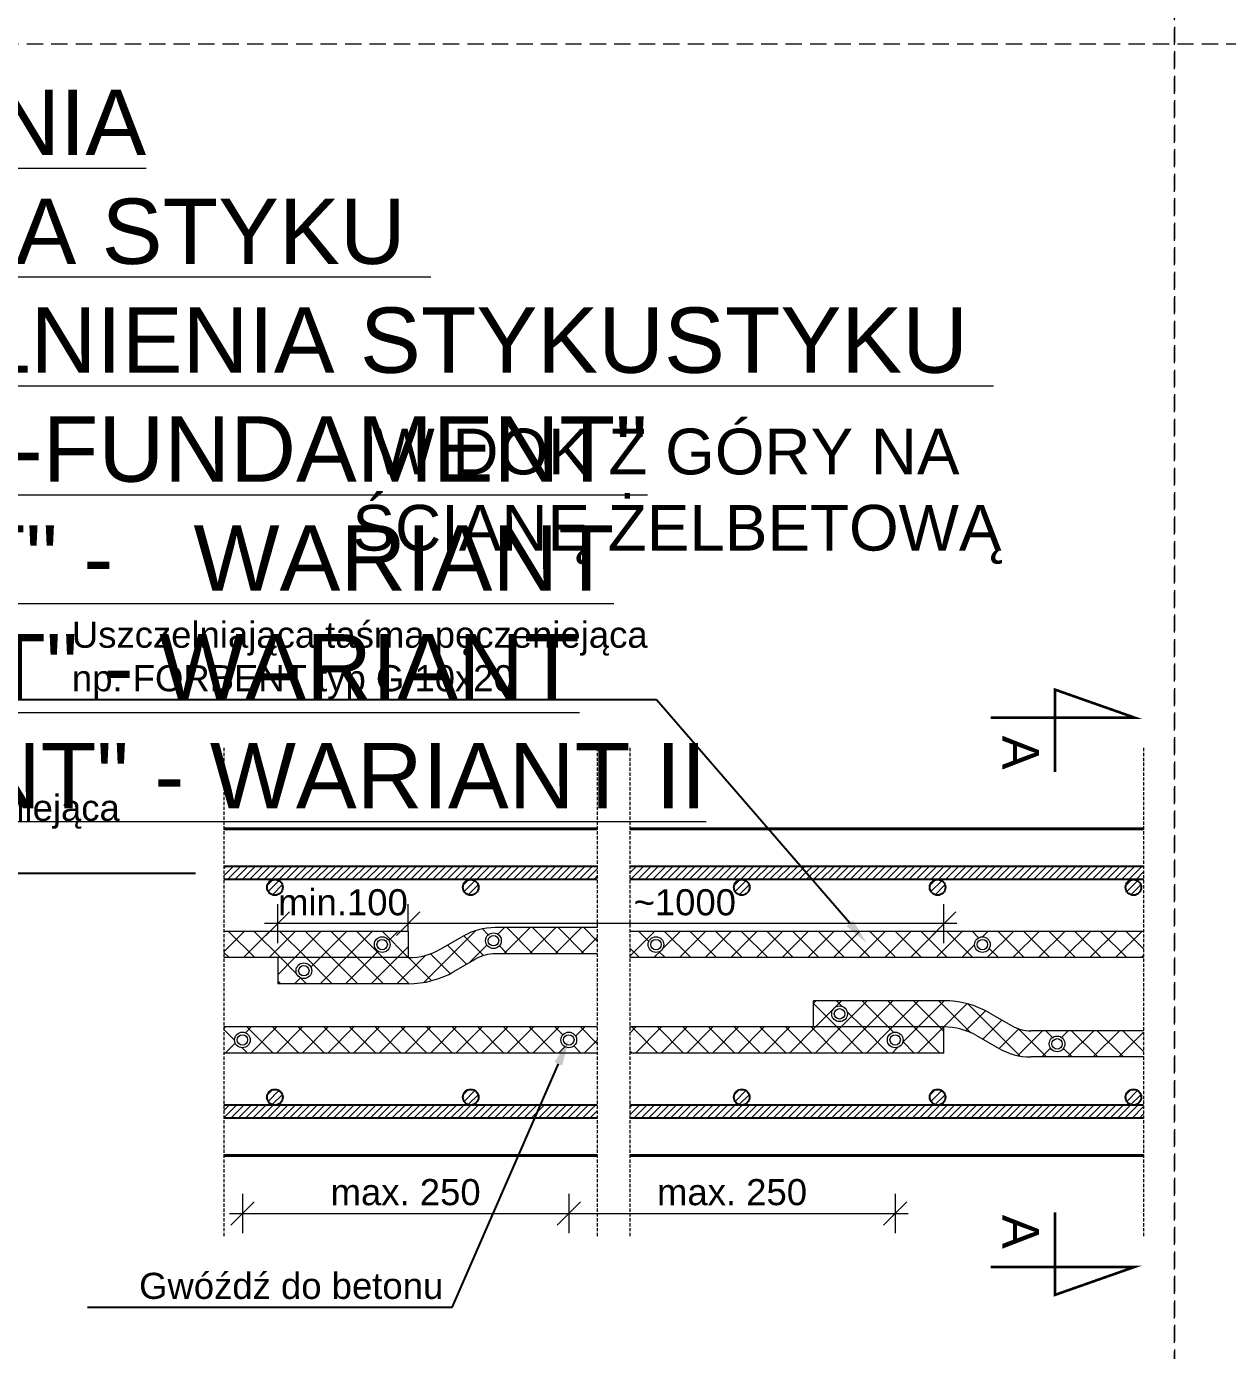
# Model space of a CAD drawing. Header units: millimetres. Extents: x 647 to 146539, y -131215 to 59.
# Drawn here: x 108188 to 109108, y -8195 to -7181 of the extents above; entities that cross this region are included whole.
import ezdxf
from ezdxf import colors
from ezdxf.entities.mleader import LeaderData, LeaderLine
from ezdxf.enums import TextEntityAlignment as Align
from ezdxf.math import Vec2, Vec3

# ---------------------------------------------------------------- set-up
doc = ezdxf.new("R2010")
doc.units = ezdxf.units.MM
doc.linetypes.add('DASHED', pattern=[0.75, 0.5, -0.25])
doc.layers.get('Defpoints').update_dxf_attribs({"color": 2, "lineweight": 50})
for name, color, linetype, lineweight in [('G-Bloki', 221, 'Continuous', 5), ('G-Cienka', 4, 'Continuous', 9), ('G-Elementy konstrukcyjne', 1, 'Continuous', 40), ('G-Kreskowanie', 9, 'Continuous', 5), ('G-Obrys', 3, 'Continuous', 20), ('G-Opisy', 2, 'Continuous', 18), ('G-Przerywana', 8, 'DASHED', 15), ('G-Wymiary', 4, 'Continuous', 9)]:
    doc.layers.add(name, color=color, linetype=linetype, lineweight=lineweight)
doc.layers.add('G-Prety', color=1, linetype='Continuous')
doc.styles.add('Arial-GG', font='arial.ttf')
doc.dimstyles.new('W-1 do 10-GG mm', dxfattribs={"dimscale": 10, "dimtxt": 2, "dimasz": 1.8, "dimexe": 1.5, "dimexo": 0, "dimgap": 0.6, "dimtad": 1, "dimdec": 1, "dimrnd": 1, "dimtxsty": 'Arial-GG', "dimblk": 'OBLIQUE', "dimcen": 0, "dimdle": 1, "dimclrd": 4, "dimclre": 4, "dimclrt": 7, "dimadec": 1, "dimazin": 0, "dimtfac": 1, "dimtdec": 1, "dimtix": 1, "dimtmove": 0, "dimatfit": 2, "dimfxl": 1.5, "dimfxlon": 1, "dimlwd": -1, "dimlwe": -1, "dimarcsym": 0})
doc.dimstyles.new('W-1 do10-2-GG mm', dxfattribs={"dimscale": 10, "dimtxt": 2, "dimasz": 1.8, "dimexe": 1.5, "dimexo": 0, "dimgap": 0.6, "dimtad": 1, "dimdec": 1, "dimlfac": 0.2, "dimrnd": 1, "dimtxsty": 'Arial-GG', "dimblk": 'OBLIQUE', "dimcen": 0, "dimdle": 1, "dimclrd": 4, "dimclre": 4, "dimclrt": 7, "dimadec": 1, "dimazin": 0, "dimtfac": 1, "dimtdec": 1, "dimtix": 1, "dimtmove": 0, "dimatfit": 2, "dimfxl": 1.5, "dimfxlon": 1, "dimlwd": -1, "dimlwe": -1, "dimarcsym": 0})
pattern_1 = [(45, (98507.294, -12024.924), (-9.822155, 9.822155), []), (135, (98507.294, -12024.924), (-9.822155, -9.822155), [])]
pattern_2 = [(45, (108672.457, -4001.7763), (-2.80633, 2.80633), [])]

# ---------------------------------------------------------------- blocks, each defined once
blk = doc.blocks.new('*U827')
at = {"const_width": 20, "elevation": 20}
blk.add_lwpolyline([(0, -1101), (0, 0), (214, -609), (-417, -609)], dxfattribs=at)
at = {"style": 'Arial-GG'}
blk.add_attdef('OZNACZENIE_PRZEKROJU', text='', height=280, dxfattribs=at).set_placement((-269, -873), align=Align.MIDDLE_CENTER)
blk = doc.blocks.new('_Oblique')
at = {"color": 0, "linetype": 'ByBlock', "lineweight": -2}
blk.add_line((-0.5, -0.5), (0.5, 0.5), dxfattribs=at)
blk = doc.blocks.new('*D999')
at = {"layer": 'Defpoints', "color": 0, "ltscale": 2, "transparency": 16777216}
for p in [(108480.8, -7868), (108480.8, -7874.1), (108891.1, -7967.1)]:
    blk.add_point(p, dxfattribs=at)
at = {"layer": 'G-Wymiary', "color": 4, "ltscale": 2, "transparency": 16777216}
for p, q in [((108480.8, -7874.1), (108480.8, -7853)), ((108891.1, -7883), (108891.1, -7853)), ((108901.1, -7868), (108470.8, -7868))]:
    blk.add_line(p, q, dxfattribs=at)
at = {"layer": 'G-Wymiary', "color": 4, "ltscale": 2, "transparency": 16777216, "xscale": 18, "yscale": 18, "zscale": 18, "rotation": 180}
blk.add_blockref('_Oblique', (108480.8, -7868), dxfattribs=at)
at = {"layer": 'G-Wymiary', "color": 4, "ltscale": 2, "transparency": 16777216, "xscale": 18, "yscale": 18, "zscale": 18}
blk.add_blockref('_Oblique', (108891.1, -7868), dxfattribs=at)
at = {"layer": 'G-Wymiary', "color": 7, "ltscale": 2, "transparency": 16777216, "insert": (108692.6, -7851.8), "char_height": 20, "attachment_point": 5, "style": 'Arial-GG'}
blk.add_mtext('~1000', dxfattribs=at)
blk = doc.blocks.new('*D968')
at = {"layer": 'Defpoints', "color": 0, "ltscale": 0.8, "transparency": 16777216}
for p in [(108353.8, -7957.1), (108603.8, -7957.1), (108603.8, -8089.9)]:
    blk.add_point(p, dxfattribs=at)
at = {"layer": 'G-Wymiary', "color": 4, "ltscale": 0.8, "transparency": 16777216}
for p, q in [((108353.8, -8074.9), (108353.8, -8104.9)), ((108603.8, -8074.9), (108603.8, -8104.9)), ((108343.8, -8089.9), (108613.8, -8089.9))]:
    blk.add_line(p, q, dxfattribs=at)
at = {"layer": 'G-Wymiary', "color": 4, "ltscale": 0.8, "transparency": 16777216, "xscale": 18, "yscale": 18, "zscale": 18, "rotation": 180}
blk.add_blockref('_Oblique', (108353.8, -8089.9), dxfattribs=at)
at = {"layer": 'G-Wymiary', "color": 4, "ltscale": 0.8, "transparency": 16777216, "xscale": 18, "yscale": 18, "zscale": 18}
blk.add_blockref('_Oblique', (108603.8, -8089.9), dxfattribs=at)
at = {"layer": 'G-Wymiary', "color": 7, "ltscale": 0.8, "transparency": 16777216, "insert": (108478.8, -8073.7), "char_height": 20, "attachment_point": 5, "style": 'Arial-GG'}
blk.add_mtext('max. 250', dxfattribs=at)
blk = doc.blocks.new('*D1006')
at = {"layer": 'Defpoints', "color": 0, "ltscale": 0.8, "transparency": 16777216}
for p in [(108380.8, -7868), (108480.8, -7874.1), (108380.8, -7894.1)]:
    blk.add_point(p, dxfattribs=at)
at = {"layer": 'G-Wymiary', "color": 4, "ltscale": 0.8, "transparency": 16777216}
for p, q in [((108380.8, -7883), (108380.8, -7853)), ((108480.8, -7874.1), (108480.8, -7853)), ((108490.8, -7868), (108370.8, -7868))]:
    blk.add_line(p, q, dxfattribs=at)
at = {"layer": 'G-Wymiary', "color": 4, "ltscale": 0.8, "transparency": 16777216, "xscale": 18, "yscale": 18, "zscale": 18, "rotation": 180}
blk.add_blockref('_Oblique', (108380.8, -7868), dxfattribs=at)
at = {"layer": 'G-Wymiary', "color": 4, "ltscale": 0.8, "transparency": 16777216, "xscale": 18, "yscale": 18, "zscale": 18}
blk.add_blockref('_Oblique', (108480.8, -7868), dxfattribs=at)
at = {"layer": 'G-Wymiary', "color": 7, "ltscale": 0.8, "transparency": 16777216, "insert": (108430.8, -7851.8), "char_height": 20, "attachment_point": 5, "style": 'Arial-GG'}
blk.add_mtext('min.100', dxfattribs=at)
blk = doc.blocks.new('*D976')
at = {"layer": 'Defpoints', "color": 0, "ltscale": 2, "transparency": 16777216}
for p in [(108603.8, -7957.1), (108853.8, -7957.1), (108853.8, -8089.9)]:
    blk.add_point(p, dxfattribs=at)
at = {"layer": 'G-Cienka', "color": 4, "ltscale": 2, "transparency": 16777216}
for p, q in [((108603.8, -8074.9), (108603.8, -8104.9)), ((108853.8, -8074.9), (108853.8, -8104.9)), ((108593.8, -8089.9), (108863.8, -8089.9))]:
    blk.add_line(p, q, dxfattribs=at)
at = {"layer": 'G-Cienka', "color": 4, "ltscale": 2, "transparency": 16777216, "xscale": 18, "yscale": 18, "zscale": 18, "rotation": 180}
blk.add_blockref('_Oblique', (108603.8, -8089.9), dxfattribs=at)
at = {"layer": 'G-Cienka', "color": 4, "ltscale": 2, "transparency": 16777216, "xscale": 18, "yscale": 18, "zscale": 18}
blk.add_blockref('_Oblique', (108853.8, -8089.9), dxfattribs=at)
at = {"layer": 'G-Cienka', "color": 7, "ltscale": 2, "transparency": 16777216, "insert": (108728.8, -8073.7), "char_height": 20, "attachment_point": 5, "style": 'Arial-GG'}
blk.add_mtext('max. 250', dxfattribs=at)

msp = doc.modelspace()

# ---------------------------------------------------------------- hatches: boundary and pattern name
at = {"layer": 'G-Kreskowanie', "linetype": 'ByBlock', "ltscale": 2}
h = msp.add_hatch(dxfattribs=at)
h.set_pattern_fill('ANSI31', color=256, scale=1.25, angle=360)
h.set_pattern_definition(pattern_2)
h.paths.add_polyline_path([(108339.55, -8016.88), (108339.55, -8006.88), (108378.44, -8006.88, 0.0147051), (108378.79, -8006.88), (108528.44, -8006.88, 0.0147051), (108528.79, -8006.88), (108625.55, -8006.88), (108625.55, -8016.88)])
h.paths.add_polyline_path([(108339.55, -7834.26), (108339.55, -7824.26), (108625.55, -7824.26), (108625.55, -7834.26)])
h.paths.add_polyline_path([(108377.62, -7836.51), (108377.62, -7867.14), (108484.05, -7867.14), (108484.05, -7836.51)], flags=24)
h = msp.add_hatch(dxfattribs=at)
h.set_pattern_fill('ANSI31', color=256, scale=1.25, angle=360)
h.set_pattern_definition(pattern_2)
h.paths.add_polyline_path([(108650.55, -7834.26), (109044.05, -7834.26), (109044.05, -7824.26), (108650.55, -7824.26)])
h = msp.add_hatch(dxfattribs=at)
h.set_pattern_fill('ANSI31', color=256, scale=1.25, angle=360)
h.set_pattern_definition([(45, (108014.8394, -3841.1498), (-2.80633, 2.80633), [])])
h.paths.add_polyline_path([(108378.44, -7846.25, -68.003479), (108378.79, -7846.25)])
h = msp.add_hatch(dxfattribs=at)
h.set_pattern_fill('ANSI31', color=256, scale=1.25, angle=360)
h.set_pattern_definition([(45, (108164.8394, -3841.1498), (-2.80633, 2.80633), [])])
h.paths.add_polyline_path([(108528.44, -7846.25, -68.003479), (108528.79, -7846.25)])
h = msp.add_hatch(dxfattribs=at)
h.set_pattern_fill('ANSI31', color=256, scale=1.25, angle=360)
h.set_pattern_definition([(45, (108372.457, -3841.1498), (-2.80633, 2.80633), [])])
h.paths.add_polyline_path([(108736.06, -7846.25, -68.003479), (108736.41, -7846.25)])
h = msp.add_hatch(dxfattribs=at)
h.set_pattern_fill('ANSI31', color=256, scale=1.25, angle=360)
h.set_pattern_definition([(45, (108522.457, -3841.1498), (-2.80633, 2.80633), [])])
h.paths.add_polyline_path([(108886.06, -7846.25, -68.003479), (108886.41, -7846.25)])
h = msp.add_hatch(dxfattribs=at)
h.set_pattern_fill('ANSI31', color=256, scale=1.25, angle=360)
h.set_pattern_definition([(45, (108672.457, -3841.1498), (-2.80633, 2.80633), [])])
h.paths.add_polyline_path([(109036.06, -7846.25, -68.003479), (109036.41, -7846.25)])
at = {"layer": 'G-Kreskowanie'}
h = msp.add_hatch(dxfattribs=at)
h.set_pattern_fill('NET', color=256, scale=4.375, angle=45)
h.set_pattern_definition(pattern_1)
h.paths.add_polyline_path([(108339.55, -7894.07), (108480.83, -7894.07), (108480.83, -7874.07), (108339.55, -7874.07)])
h.paths.add_polyline_path([(108466.83, -7884.07, 1), (108454.83, -7884.07, 1)], flags=16)
h.paths.add_polyline_path([(108464.83, -7884.07, 1), (108456.83, -7884.07, 1)], flags=0)
h = msp.add_hatch(dxfattribs=at)
h.set_pattern_fill('NET', color=256, scale=4.375, angle=45)
h.set_pattern_definition(pattern_1)
h.paths.add_polyline_path([(108380.83, -7914.07), (108480.83, -7914.07, 0.1316521), (108515.83, -7904.69), (108532.47, -7895.09, -0.1316525), (108547.47, -7891.07), (108625.55, -7891.07), (108625.55, -7871.07), (108547.47, -7871.07, 0.1316525), (108522.47, -7877.77), (108505.83, -7887.37, -0.1316525), (108480.83, -7894.07), (108380.83, -7894.07)])
h.paths.add_polyline_path([(108406.83, -7904.07, 1), (108394.83, -7904.07, 1)], flags=16)
h.paths.add_polyline_path([(108404.83, -7904.07, 1), (108396.83, -7904.07, 1)], flags=0)
h.paths.add_polyline_path([(108552.07, -7881.09, 1), (108540.07, -7881.09, 1)], flags=16)
h.paths.add_polyline_path([(108550.07, -7881.09, 1), (108542.07, -7881.09, 1)], flags=0)
h = msp.add_hatch(dxfattribs=at)
h.set_pattern_fill('NET', color=256, scale=4.375, angle=45)
h.set_pattern_definition(pattern_1)
h.paths.add_polyline_path([(108650.55, -7894.07), (109044.05, -7894.07), (109044.05, -7874.07), (108650.55, -7874.07)])
h.paths.add_polyline_path([(108926.55, -7884.07, 1), (108914.55, -7884.07, 1)], flags=16)
h.paths.add_polyline_path([(108924.55, -7884.07, 1), (108916.55, -7884.07, 1)], flags=0)
h.paths.add_polyline_path([(108676.55, -7884.07, 1), (108664.55, -7884.07, 1)], flags=16)
h.paths.add_polyline_path([(108674.55, -7884.07, 1), (108666.55, -7884.07, 1)], flags=0)
h = msp.add_hatch(dxfattribs=at)
h.set_pattern_fill('NET', color=256, scale=4.375, angle=45)
h.set_pattern_definition(pattern_1)
h.paths.add_polyline_path([(108891.14, -7947.07, -0.1316525), (108916.14, -7953.77), (108932.78, -7963.37, 0.1316525), (108957.78, -7970.07), (109044.05, -7970.07), (109044.05, -7950.07), (108957.78, -7950.07, -0.1316525), (108942.78, -7946.05), (108926.14, -7936.45, 0.1316521), (108891.14, -7927.07), (108791.14, -7927.07), (108791.14, -7947.07), (108891.14, -7947.07)])
h.paths.add_polyline_path([(108817.14, -7937.07, 1), (108805.14, -7937.07, 1)], flags=16)
h.paths.add_polyline_path([(108815.14, -7937.07, 1), (108807.14, -7937.07, 1)], flags=0)
h.paths.add_polyline_path([(108983.78, -7960.07, 1), (108971.78, -7960.07, 1)], flags=16)
h.paths.add_polyline_path([(108981.78, -7960.07, 1), (108973.78, -7960.07, 1)], flags=0)
h = msp.add_hatch(dxfattribs=at)
h.set_pattern_fill('NET', color=256, scale=4.375, angle=45)
h.set_pattern_definition(pattern_1)
h.paths.add_polyline_path([(108339.55, -7967.07), (108339.55, -7947.07), (108625.55, -7947.07), (108625.55, -7967.07)])
h.paths.add_polyline_path([(108359.76, -7957.07, 1), (108347.76, -7957.07, 1)], flags=16)
h.paths.add_polyline_path([(108357.76, -7957.07, 1), (108349.76, -7957.07, 1)], flags=0)
h.paths.add_polyline_path([(108609.76, -7957.07, 1), (108597.76, -7957.07, 1)], flags=16)
h.paths.add_polyline_path([(108607.76, -7957.07, 1), (108599.76, -7957.07, 1)], flags=0)
h = msp.add_hatch(dxfattribs=at)
h.set_pattern_fill('NET', color=256, scale=4.375, angle=45)
h.set_pattern_definition(pattern_1)
h.paths.add_polyline_path([(108650.55, -7967.07), (108891.14, -7967.07), (108891.14, -7947.07), (108650.55, -7947.07)])
h.paths.add_polyline_path([(108859.76, -7957.07, 1), (108847.76, -7957.07, 1)], flags=16)
h.paths.add_polyline_path([(108857.76, -7957.07, 1), (108849.76, -7957.07, 1)], flags=0)
at = {"layer": 'G-Kreskowanie', "linetype": 'ByBlock', "ltscale": 2}
h = msp.add_hatch(dxfattribs=at)
h.set_pattern_fill('ANSI31', color=256, scale=1.25, angle=360)
h.set_pattern_definition([(45, (108014.8394, -4001.7763), (-2.80633, 2.80633), [])])
h.paths.add_polyline_path([(108378.79, -8006.88), (108378.44, -8006.88, -68.0034791)])
h = msp.add_hatch(dxfattribs=at)
h.set_pattern_fill('ANSI31', color=256, scale=1.25, angle=360)
h.set_pattern_definition([(45, (108164.8394, -4001.7763), (-2.80633, 2.80633), [])])
h.paths.add_polyline_path([(108528.79, -8006.88), (108528.44, -8006.88, -68.003479)])
h = msp.add_hatch(dxfattribs=at)
h.set_pattern_fill('ANSI31', color=256, scale=1.25, angle=360)
h.set_pattern_definition([(45, (108372.457, -4001.7763), (-2.80633, 2.80633), [])])
h.paths.add_polyline_path([(108736.06, -8006.88, -2.3648854), (108742.24, -8000.88, -0.4056261), (108736.41, -8006.88), (108736.06, -8006.88)])
h = msp.add_hatch(dxfattribs=at)
h.set_pattern_fill('ANSI31', color=256, scale=1.25, angle=360)
h.set_pattern_definition([(45, (108522.457, -4001.7763), (-2.80633, 2.80633), [])])
h.paths.add_polyline_path([(108886.06, -8006.88, -2.3648854), (108892.24, -8000.88, -0.4056261), (108886.41, -8006.88), (108886.06, -8006.88)])
h = msp.add_hatch(dxfattribs=at)
h.set_pattern_fill('ANSI31', color=256, scale=1.25, angle=360)
h.set_pattern_definition(pattern_2)
h.paths.add_polyline_path([(109036.06, -8006.88, -2.3648854), (109042.24, -8000.88, -0.4056261), (109036.41, -8006.88), (109036.06, -8006.88)])
h = msp.add_hatch(dxfattribs=at)
h.set_pattern_fill('ANSI31', color=256, scale=1.25, angle=360)
h.set_pattern_definition(pattern_2)
h.paths.add_polyline_path([(108650.55, -8016.88), (108701.95, -8016.88), (108695.96, -8006.88), (108650.55, -8006.88)])
h = msp.add_hatch(dxfattribs=at)
h.set_pattern_fill('ANSI31', color=256, scale=1.25, angle=360)
h.set_pattern_definition(pattern_2)
h.paths.add_polyline_path([(109044.05, -8006.88), (109044.05, -8016.88), (108701.95, -8016.88), (108695.96, -8006.88), (108736.06, -8006.88, 0.0073522), (108736.24, -8006.88, 0.0073522), (108736.41, -8006.88), (108886.06, -8006.88, 0.0073522), (108886.24, -8006.88, 0.0073522), (108886.41, -8006.88), (109036.06, -8006.88, 0.0073522), (109036.24, -8006.88, 0.0073522), (109036.41, -8006.88)])

# ---------------------------------------------------------------- linework, layer by layer
at = {"layer": 'G-Cienka', "ltscale": 2}
for centre, radius in [((108546.07, -7881.09), 6), ((108460.83, -7884.07), 6), ((108460.83, -7884.07), 4), ((108546.07, -7881.09), 4), ((108670.55, -7884.07), 6), ((108670.55, -7884.07), 4), ((108920.55, -7884.07), 6), ((108920.55, -7884.07), 4), ((108400.83, -7904.07), 6), ((108400.83, -7904.07), 4), ((108811.14, -7937.07), 6), ((108811.14, -7937.07), 4), ((108353.76, -7957.07), 6), ((108353.76, -7957.07), 4), ((108603.76, -7957.07), 6), ((108603.76, -7957.07), 4), ((108853.76, -7957.07), 6), ((108853.76, -7957.07), 4), ((108977.78, -7960.07), 6), ((108977.78, -7960.07), 4)]:
    msp.add_circle(centre, radius, dxfattribs=at)
at = {"layer": 'G-Elementy konstrukcyjne', "ltscale": 2}
for p, q in [((108625.55, -7795.57), (108339.55, -7795.57)), ((109044.05, -7795.57), (108650.55, -7795.57)), ((108625.55, -8045.57), (108339.55, -8045.57)), ((109044.05, -8045.57), (108650.55, -8045.57))]:
    msp.add_line(p, q, dxfattribs=at)
at = {"layer": 'G-Obrys', "ltscale": 2}
for p, q in [((108480.83, -7874.07), (108339.55, -7874.07)), ((108480.83, -7874.07), (108480.83, -7894.07)), ((108625.55, -7871.07), (108547.47, -7871.07)), ((109044.05, -7874.07), (108650.55, -7874.07)), ((108505.83, -7887.37), (108522.47, -7877.77)), ((108480.83, -7894.07), (108339.55, -7894.07)), ((108480.83, -7894.07), (108380.83, -7894.07)), ((108380.83, -7894.07), (108380.83, -7914.07)), ((108515.83, -7904.69), (108532.47, -7895.09)), ((108625.55, -7891.07), (108547.47, -7891.07)), ((109044.05, -7894.07), (108650.55, -7894.07)), ((108480.83, -7914.07), (108380.83, -7914.07)), ((108791.14, -7947.07), (108791.14, -7927.07)), ((108891.14, -7927.07), (108791.14, -7927.07)), ((108926.14, -7936.45), (108942.78, -7946.05)), ((108625.55, -7947.07), (108339.55, -7947.07)), ((108891.14, -7947.07), (108650.55, -7947.07)), ((108891.14, -7947.07), (108791.14, -7947.07)), ((108891.14, -7967.07), (108891.14, -7947.07)), ((108916.14, -7953.77), (108932.78, -7963.37)), ((109044.05, -7950.07), (108957.78, -7950.07)), ((108625.55, -7967.07), (108339.55, -7967.07)), ((108891.14, -7967.07), (108650.55, -7967.07)), ((109044.05, -7970.07), (108957.78, -7970.07))]:
    msp.add_line(p, q, dxfattribs=at)
for centre, radius, start, end in [((108547.47, -7921.07), 50, 90, 120), ((108480.83, -7844.07), 50, 270, 300), ((108547.47, -7921.07), 30, 90, 120), ((108480.83, -7844.07), 70, 270, 300), ((108891.14, -7997.07), 70, 60, 90), ((108957.78, -7920.07), 30, 240, 270), ((108891.14, -7997.07), 50, 60, 90), ((108957.78, -7920.07), 50, 240, 270)]:
    msp.add_arc(centre, radius, start, end, dxfattribs=at)
at = {"layer": 'G-Prety', "ltscale": 100}
for p, q in [((108625.55, -7824.26), (108339.55, -7824.26)), ((109044.05, -7824.26), (108650.55, -7824.26)), ((108625.55, -7834.26), (108339.55, -7834.26)), ((109044.05, -7834.26), (108650.55, -7834.26)), ((108625.55, -8006.88), (108339.55, -8006.88)), ((109044.05, -8006.88), (108650.55, -8006.88)), ((108625.55, -8016.88), (108339.55, -8016.88)), ((109044.05, -8016.88), (108650.55, -8016.88))]:
    msp.add_line(p, q, dxfattribs=at)
for centre in [(108378.62, -7840.26), (108528.62, -7840.26), (108736.24, -7840.26), (108886.24, -7840.26), (109036.24, -7840.26), (108378.62, -8000.88), (108528.62, -8000.88), (108736.24, -8000.88), (108886.24, -8000.88), (109036.24, -8000.88)]:
    msp.add_circle(centre, 6, dxfattribs=at)
at = {"layer": 'G-Przerywana', "ltscale": 25}
msp.add_line((107232.37, -7194.52), (111229.67, -7194.52), dxfattribs=at)
at = {"layer": 'G-Przerywana', "ltscale": 5}
for p, q in [((108339.55, -7733.54), (108339.55, -8107.59)), ((108625.55, -7733.54), (108625.55, -8107.59)), ((108650.55, -7733.54), (108650.55, -8107.59)), ((109044.05, -7733.54), (109044.05, -8107.59))]:
    msp.add_line(p, q, dxfattribs=at)
at = {"layer": 'G-Przerywana', "ltscale": 25}
for points in [[(107232.37, -5981.49), (109067.8, -5981.49), (109067.8, -8751.49), (107232.37, -8751.49)], [(109067.8, -5981.49), (111229.67, -5981.49), (111229.67, -8751.49), (109067.8, -8751.49)]]:
    msp.add_lwpolyline(points, close=True, dxfattribs=at)

# ---------------------------------------------------------------- block references
at = {"layer": 'G-Bloki'}
ref = msp.add_blockref('*U827', (109037.12, -7710.32, -2), dxfattribs=dict(at, xscale=-0.1, yscale=0.1, zscale=0.1, rotation=269.9999999999998))
ref.add_attrib('OZNACZENIE_PRZEKROJU', 'A', dxfattribs={"layer": '0', "height": 28, "rotation": 270, "style": 'Arial-GG'}).set_placement((108949.79, -7737.13, -2), align=Align.MIDDLE_CENTER)
at = {"layer": 'G-Bloki', "xscale": 0.1, "yscale": 0.1, "zscale": 0.1, "rotation": 270}
msp.add_blockref('*U827', (109037.12, -8130.82, -2), dxfattribs=at).add_auto_attribs({'OZNACZENIE_PRZEKROJU': 'A'})

# ---------------------------------------------------------------- texts
at = {"layer": 'G-Opisy', "attachment_point": 1, "style": 'Arial-GG'}
for s, insert, char_height, width in [('{\\fArial|b0|i0|c0|p34;\\W2.15640; }{\\LDETAL USZCZELNIENIA STYKUUSZCZELNIENIA STYKU }{\\fArial|b0|i0|c0|p34;\\W2.15640; }{\\LPOZIOMEGOUSZCZELNIENIA STYKUSTYKU }{\\fArial|b0|i0|c0|p34;\\W2.15640; }{\\LPOZIOMEGO "ŚCIANA-FUNDAMENT" -ŚCIANA-FUNDAMENT" - }{\\fArial|b0|i0|c0|p34;\\W2.15640; }{\\LWARIANT IIŚCIANA-FUNDAMENT" - WARIANT IIIIŚCIANA-FUNDAMENT" - WARIANT II}', (107442.66, -7229.67), 50, 1594.8496), ('{\\fArial|b0|i0|c0|p34;\\W6.72717; }{\\C2;WIDOK Z GÓRY NA}\\P{\\fArial|b0|i0|c0|p34;\\W4.48639; }{\\C2; ŚCIANĘ ŻELBETOWĄ}', (108363.52, -7489.13), 35, 632.8534)]:
    msp.add_mtext(s, dxfattribs=dict(at, insert=insert, char_height=char_height, width=width))

# ---------------------------------------------------------------- dimensions: what is measured, and where the dimension line sits
at = {"layer": 'G-Cienka', "ltscale": 2}
dim = msp.add_linear_dim(base=(108853.76, -8089.94), p1=(108603.76, -7957.07), p2=(108853.76, -7957.07), text='max. 250', dimstyle='W-1 do 10-GG mm', dxfattribs=at)
dim.commit()
dim.dimension.update_dxf_attribs({"geometry": '*D976', "text_midpoint": (108728.76, -8073.73)})
at = {"layer": 'G-Wymiary', "ltscale": 0.8}
dim = msp.add_linear_dim(base=(108380.83, -7868.03), p1=(108480.83, -7874.07), p2=(108380.83, -7894.07), text='min.100', dimstyle='W-1 do 10-GG mm', override={"dimblk": 'Oblique'}, dxfattribs=at)
dim.commit()
dim.dimension.update_dxf_attribs({"geometry": '*D1006', "text_midpoint": (108430.83, -7868.03), "dimtype": 160})
at = {"layer": 'G-Wymiary', "ltscale": 2}
dim = msp.add_linear_dim(base=(108480.83, -7868.03), p1=(108891.14, -7967.07), p2=(108480.83, -7874.07), text='~1000', dimstyle='W-1 do10-2-GG mm', dxfattribs=at)
dim.commit()
dim.dimension.update_dxf_attribs({"geometry": '*D999', "text_midpoint": (108692.6, -7868.03), "dimtype": 160})
at = {"layer": 'G-Wymiary', "ltscale": 0.8}
dim = msp.add_linear_dim(base=(108603.76, -8089.94), p1=(108353.76, -7957.07), p2=(108603.76, -7957.07), text='max. 250', dimstyle='W-1 do 10-GG mm', override={"dimblk": 'Oblique'}, dxfattribs=at)
dim.commit()
dim.dimension.update_dxf_attribs({"geometry": '*D968', "text_midpoint": (108478.76, -8073.73)})

# ---------------------------------------------------------------- leaders
at = {"layer": 'G-Cienka', "ltscale": 0.8}
ml = msp.add_multileader_mtext('Standard', dxfattribs=at)
ml.set_content('{\\fArial|b0|i0|c0|p34;Uszczelniająca taśma pęczeniejąca\\Pnp. FORBENT typ G 10x20}', color=2, style='Arial-GG')
ml.set_leader_properties(color=4)
ml.build(insert=Vec2(0, 0))
ml.multileader.update_dxf_attribs({"text_left_attachment_type": 5, "text_right_attachment_type": 5, "dogleg_length": 10, "arrow_head_size": 20})
ctx = ml.context
ctx.base_point, ctx.char_height, ctx.arrow_head_size, ctx.landing_gap_size, ctx.plane_origin = Vec3(108218.17, -7696.83), 20, 20, 5, Vec3(108003.73, -7749.13)
ctx.left_attachment, ctx.right_attachment = 5, 5
notes = []
notes.append((ctx, [(0, (1, 1, 0), (108670.84, -7696.83), (-1, 0), 5, [(0, [(108832.04, -7882.89)], 0, [])])]))
ctx.mtext.insert, ctx.mtext.defined_height, ctx.mtext.line_spacing_style, ctx.mtext.flow_direction = Vec3(108223.17, -7636.83), 60, 2, 5
ml = msp.add_multileader_mtext('Standard', dxfattribs=at)
ml.set_content('{\\fArial|b0|i0|c0|p34;Uszczelniająca taśma pęczeniejąca\\Pnp. FORBENT typ G 10x20}', color=2, style='Arial-GG')
ml.set_leader_properties(color=4)
ml.build(insert=Vec2(0, 0))
ml.multileader.update_dxf_attribs({"text_left_attachment_type": 5, "text_right_attachment_type": 5, "dogleg_length": 10, "arrow_head_size": 20})
ctx = ml.context
ctx.base_point, ctx.char_height, ctx.arrow_head_size, ctx.landing_gap_size, ctx.plane_origin = Vec3(107813.88, -7829.37), 20, 20, 5, Vec3(107559.55, -7881.66)
ctx.left_attachment, ctx.right_attachment = 5, 5
notes.append((ctx, [(0, (1, 1, 0), (107808.88, -7829.37), (1, 0), 5, [(0, [(107612.22, -7943.85)], 0, [])])]))
ctx.mtext.insert, ctx.mtext.defined_height, ctx.mtext.line_spacing_style, ctx.mtext.flow_direction = Vec3(107818.88, -7769.37), 60, 2, 5
ml = msp.add_multileader_mtext('Standard', dxfattribs=at)
ml.set_content('{Gwóźdź do betonu}', color=2, style='Arial-GG')
ml.set_leader_properties(color=4)
ml.build(insert=Vec2(0, 0))
ml.multileader.update_dxf_attribs({"text_left_attachment_type": 5, "text_right_attachment_type": 5, "dogleg_length": 10, "arrow_head_size": 20})
ctx = ml.context
ctx.base_point, ctx.char_height, ctx.arrow_head_size, ctx.landing_gap_size, ctx.plane_origin = Vec3(108269.66, -8161.98), 20, 20, 5, Vec3(107913.67, -8512.3)
ctx.left_attachment, ctx.right_attachment = 5, 5
notes.append((ctx, [(0, (1, 1, 0), (108514.16, -8161.98), (-1, 0), 5, [(0, [(108603.76, -7957.07)], 0, [])])]))
ctx.mtext.insert, ctx.mtext.defined_height, ctx.mtext.line_spacing_style, ctx.mtext.flow_direction = Vec3(108274.66, -8135.31), 60, 2, 5
for ctx, leaders in notes:
    for number, flags, end, landing, length, lines in leaders:
        leader = LeaderData()
        leader.index, (leader.has_last_leader_line, leader.has_dogleg_vector, leader.attachment_direction) = number, flags
        leader.last_leader_point, leader.dogleg_vector, leader.dogleg_length = Vec3(end), Vec3(landing), length
        for number, points, colour, breaks in lines:
            line = LeaderLine()
            line.index, line.vertices, line.color, line.breaks = number, Vec3.list(points), colors.encode_raw_color(colour), breaks
            leader.lines.append(line)
        ctx.leaders.append(leader)

doc.saveas('drawing.dxf')
